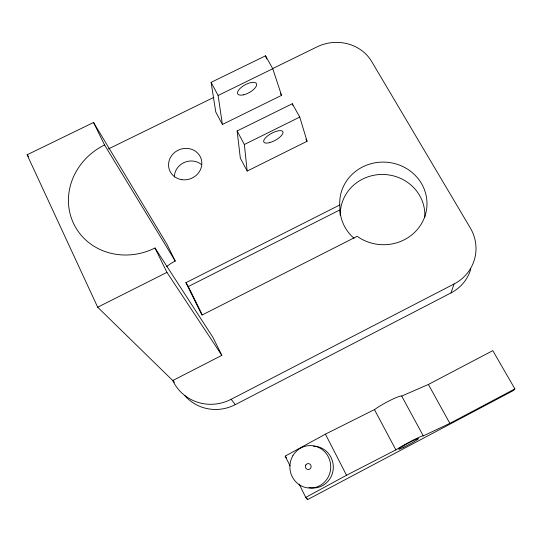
<?xml version="1.0" encoding="UTF-8"?>
<svg xmlns="http://www.w3.org/2000/svg" width="542" height="542" viewBox="0 0 542 542"><rect width="100%" height="100%" fill="white"/><g stroke="black" fill="none" stroke-linecap="round" stroke-linejoin="round"><path stroke-width="0.81" d="M184.734 395.538A42.716 41.416 -44.7 0 0 235.303 404.63L450.985 292.924L454.054 283.994A43.204 41.097 12.9 0 0 470.3 227.945L371.629 61.449A40.623 37.134 -4.7 0 0 317.145 46.822L272.355 68.732M290.112 465.957L285.18 456.12L325.43 434.149L374.82 409.413A16.558 1.829 -28.3 0 1 390.511 400.199A16.558 1.829 -28.3 0 1 401.703 396.087L428.39 384.468L492.807 350.633L514.9 388.905L513.477 390.484L307.544 499.616L305.742 497.414L299.164 484.114M305.742 497.414L346.534 475.259L396.243 449.704A16.755 1.186 -28.3 0 1 412.245 440.599A16.755 1.186 -28.3 0 1 423.282 435.897L449.86 423.37L514.9 388.905M174.551 382.313L97.682 307.212L27.1 154.802L93.542 122.492L104.559 144.985A62.059 57.35 -27.6 0 0 73.881 224.131A62.059 57.35 -27.6 0 0 155.005 247.999L212.999 337.483L221.834 355.369L172.742 380.545A44.139 42.716 -43.3 0 0 231.129 399.298L454.054 283.994M185.92 282.68L339.739 204.984A43.651 41.307 3 0 1 391.392 162.844A43.651 41.307 3 0 1 423.288 220.276A43.651 41.307 3 0 1 357.131 236.298L201.942 315.105L185.92 282.68L188.304 286.542L202.288 314.827M188.304 286.542L339.997 209.849A43.055 40.799 3.2 0 0 354.001 238.29M97.682 307.212L166.95 272.382L221.834 355.369M247.172 171.062L307.077 141.266L299.753 117.086L292.307 103.746L237.118 130.968L240.343 158.21L247.172 171.062L244.354 144.497L237.118 130.968M244.354 144.497L299.753 117.086M222.403 124.464L281.542 95.365L272.762 68.732L265.546 55.812L211.102 82.364L215.777 111.998L222.403 124.464L218.114 95.467L211.102 82.364M108.38 148.962L213.9 97.33M218.114 95.467L272.762 68.732M27.1 154.802L28.699 156.767M231.129 399.298L235.303 404.63M285.18 456.12L286.413 457.902M104.559 144.985L175.229 261.041A44.559 42.608 -33 0 0 166.55 266.691M93.542 122.492L166.895 244.164L175.229 261.041M280.336 93.197L281.542 95.365M305.905 139.159L307.077 141.266M428.39 384.468L449.86 423.37M401.703 396.087L423.282 435.897M374.481 409.671L395.897 449.941M325.43 434.149L346.534 475.259M306.792 498.105L307.544 499.616M155.005 247.999L166.95 272.382M265.546 55.812L266.623 59.017M292.307 103.746L292.802 105.344M339.739 204.984L340.288 215.35M470.795 269.001A41.829 39.898 13.6 0 1 450.985 292.924M340.295 215.296A42.283 40.142 3.4 0 1 383.309 174.47A42.283 40.142 3.4 0 1 424.772 217.207M174.355 177.01A16.294 15.156 -21.3 0 1 184.05 162.566A16.294 15.156 -21.3 0 1 201.475 164.565M313.5 446.154A20.935 20.135 88.9 0 1 333.188 469.494A20.935 20.135 88.9 0 1 308.954 487.543M269.679 142.614A10.84 3.95 -28.7 0 0 282.938 131.862A10.84 3.95 -28.7 0 0 267.396 136.083A10.84 3.95 -28.7 0 0 269.679 142.614M243.676 94.796A10.664 4.397 -28.8 0 0 256.529 83.847A10.664 4.397 -28.8 0 0 241 87.594A10.664 4.397 -28.8 0 0 243.676 94.796M181.827 179.666A16.809 15.576 -21 0 0 201.001 158.4A16.809 15.576 -21 0 0 172.749 154.26A16.809 15.576 -21 0 0 181.827 179.666M292.849 455.768A21.246 20.427 89.4 0 0 309.821 488.071A21.246 20.427 89.4 0 0 328.222 456.655A21.246 20.427 89.4 0 0 292.849 455.768M403.837 447.184A11.158 0.786 -28.3 0 0 418.397 438.6A11.158 0.786 -28.3 0 0 403.458 445.836A11.158 0.786 -28.3 0 0 403.837 447.184M305.803 465.016A2.981 2.866 89.8 0 0 308.195 469.541A2.981 2.866 89.8 0 0 310.769 465.124A2.981 2.866 89.8 0 0 305.803 465.016"/></g></svg>
